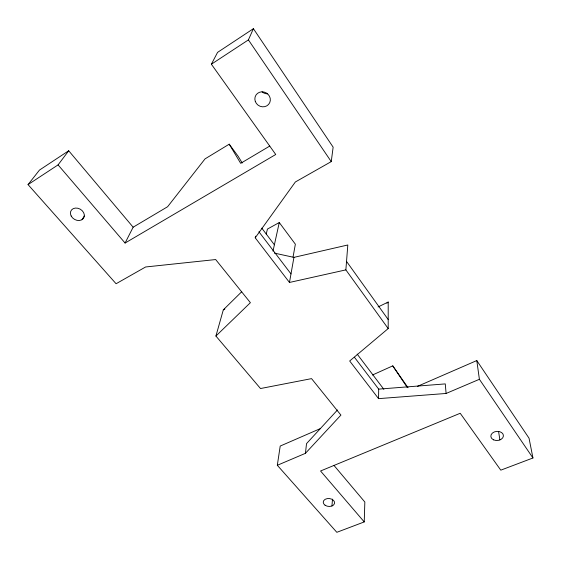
<?xml version="1.0" encoding="UTF-8"?>
<svg xmlns="http://www.w3.org/2000/svg" width="561" height="561" viewBox="0 0 561 561"><rect width="100%" height="100%" fill="white"/><g stroke="black" fill="none" stroke-linecap="round" stroke-linejoin="round"><path stroke-width="0.84" d="M417.475 386.354L476.787 360.562L479.396 379.292L446.1 393.464L378.556 398.64L349.685 360.989L388.198 328.571L388.205 302.049L378.058 306.951M378.556 398.64L378.689 389.124L354.461 357.294M320.331 428.611L280.205 446.058L277.316 465.293L336.831 532.312L364.236 521.926L364.839 502.025L334.068 465.532M331.972 505.994L332.463 499.143M388.198 328.571L345.871 269.883L347.813 244.982L293.929 257.373L274.35 253.102M277.316 465.293L305.422 453.337L306.53 443.611L337.484 409.972M345.871 269.883L289.469 282.456L255.22 237.794L295.345 181.988L331.249 161.61L333.143 147.157L253.404 28.688L217.57 52.376L211.378 64.206L275.739 154.492L125.082 243.039L58.071 164.892L68.708 150.762L133.146 227.198L125.082 243.039M289.469 282.456L293.929 257.373M293.038 257.113L295.359 244.189L279.273 222.535L267.429 229.07L266.237 234.049M272.997 251.146L279.273 222.535M255.22 237.794L255.641 236.174M305.422 453.337L340.92 415.098L311.551 378.626L260.507 388.535L215.915 336.039L223.313 309.854L241.749 291.706M211.378 64.206L248.411 39.887L253.404 28.688M82.046 219.66L84.311 216.013M215.915 336.039L250.395 302.681L215.669 259.554L145.615 266.98L116.085 283.74L28.05 184.611L39.452 170.095L68.708 150.762M386.887 303.185L388.205 302.049M28.05 184.611L58.071 164.892M242.212 162.992L238.152 156.288L229.218 144.184L205.038 158.882L167.599 206.736L133.146 227.198M269.771 146.049L240.676 163.328L229.218 144.184M223.313 309.854L224.856 309.055M372.469 375.007L392.763 365.863L408.043 387.721M476.787 360.562L529.037 438.19L532.95 457.979L500.784 470.167L460.216 413.268L320.555 470.988L364.236 521.926M378.689 389.124L445.273 383.906L446.1 393.464M258.909 231.756L290.991 273.908M261.777 228.145L274.385 244.799M357.175 354.103L383.864 389.341M346.53 261.391L388.198 319.539M248.411 39.887L331.249 161.61M479.396 379.292L532.95 457.979M392.763 365.863L407.307 387.539M498.582 431.465L499.907 439.95M267.548 93.806A7.623 7.181 33 0 1 262.106 91.836M71.163 215.985A7.321 5.848 30.1 0 0 83.231 218.65A7.321 5.848 30.1 0 0 77.762 208.229A7.321 5.848 30.1 0 0 71.163 215.985M325.064 505.216A5.708 3.969 5.5 0 0 334.475 503.631A5.708 3.969 5.5 0 0 327.231 498.603A5.708 3.969 5.5 0 0 325.064 505.216M493.61 439.866A6.311 4.579 -4.3 0 0 503.42 436.023A6.311 4.579 -4.3 0 0 494.353 431.914A6.311 4.579 -4.3 0 0 493.61 439.866M255.297 101.443A7.882 7.377 30.5 0 0 268.523 104.493A7.882 7.377 30.5 0 0 263.972 92.025A7.882 7.377 30.5 0 0 255.297 101.443"/></g></svg>
